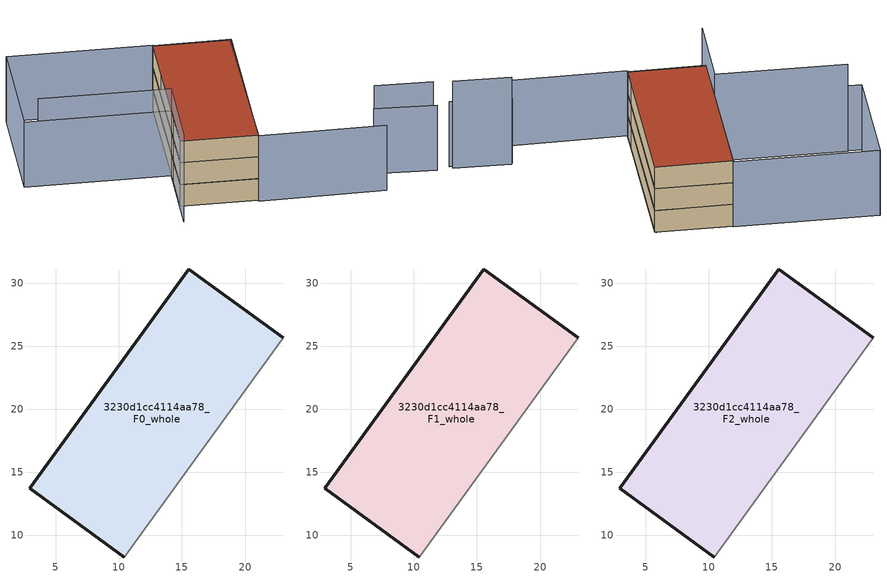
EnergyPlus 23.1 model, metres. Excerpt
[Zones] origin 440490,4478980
3230d1cc4114aa78_F0_whole
 floor ground (EU_floor_Construction): 10.45,8.29 23.03,25.69 15.53,31.12 2.94,13.72 z0
 wall outside (EU_wall_Construction): 10.45,8.29 2.94,13.72 15.53,31.12 23.03,25.69 z0:3
 wall adiabatic (EU_wall_Construction): 23.03,25.69 10.45,8.29 z0:3
3230d1cc4114aa78_F1_whole
 floor to 3230d1cc4114aa78_F0_whole (EU_floor_Construction): 10.44,8.29 23.03,25.69 15.52,31.12 2.94,13.72 z3
 wall outside (EU_wall_Construction): 10.45,8.29 2.94,13.72 15.53,31.12 23.03,25.69 z3:6
 wall adiabatic (EU_wall_Construction): 23.03,25.69 10.45,8.29 z3:6
3230d1cc4114aa78_F2_whole
 floor to 3230d1cc4114aa78_F1_whole (EU_floor_Construction): 10.44,8.29 23.03,25.69 15.52,31.12 2.94,13.72 z6
 wall outside (EU_wall_Construction): 10.45,8.29 2.94,13.72 15.53,31.12 23.03,25.69 z6:9
 wall adiabatic (EU_wall_Construction): 23.03,25.69 10.45,8.29 z6:9
 roof outside (EU_roof_Construction): 23.03,25.69 10.45,8.29 2.94,13.72 15.53,31.12 z9
shading: 24.4,3.13 29.94,-1.06 / -5.71,28.6 6.98,19.3 / 6.98,19.3 0.91,11 z0:12; 30.06,-1.59 24.21,3.03 / 22.71,-0.66 10.35,8.12 / 10.35,8.12 22.92,25.84 / 6.96,19.31 -7.1,29.54 / -7.1,29.54 1.55,41.44 / 1.55,41.44 15.61,31.21 / 15.61,31.21 6.96,19.31 z0:9
[Building]
EU S2 Campaign: North Axis=0; Terrain=City; Solar Distribution=FullExterior
[Site:Location]
Madrid: Latitude=40.5; Longitude=-3.5; Time Zone=1; Elevation=609
[SizingPeriod:WeatherFileDays]
AnnualSizingPeriod: Begin Month=1; Begin Day of Month=1; End Month=12; End Day of Month=31; Day of Week for Start Day=Monday; Use Weather File Daylight Saving Period=No; Use Weather File Rain and Snow Indicators=No
[MATERIAL]
EU_InternalMass_Material: Roughness=MediumRough; Thickness=0.1; Conductivity=1; Density=1800; Specific Heat=900; Thermal Absorptance=0.9; Solar Absorptance=0.7; Visible Absorptance=0.7
[MATERIAL:NOMASS] Roughness=MediumRough; Thermal Absorptance=0.9; Solar Absorptance=0.7; Visible Absorptance=0.7
Name | Thermal Resistance
EU_wall_NoMass | 0.459673
EU_roof_NoMass | 0.495815
EU_floor_NoMass | 0.788942
[CONSTRUCTION]
EU_wall_Construction: EU_wall_NoMass
EU_roof_Construction: EU_roof_NoMass
EU_floor_Construction: EU_floor_NoMass
EU_InternalMass_Construction: EU_InternalMass_Material
[ZONE] Type=1; Multiplier=1; Ceiling Height=autocalculate; Volume=596.658; Floor Area=autocalculate; Part of Total Floor Area=Yes
3230d1cc4114aa78_F0_whole; 3230d1cc4114aa78_F1_whole; 3230d1cc4114aa78_F2_whole
[INTERNALMASS] Construction=EU_InternalMass_Construction; Surface Area=198.886
Name | Zone or ZoneList
3230d1cc4114aa78_F0_whole_EU_InternalMass | 3230d1cc4114aa78_F0_whole
3230d1cc4114aa78_F1_whole_EU_InternalMass | 3230d1cc4114aa78_F1_whole
3230d1cc4114aa78_F2_whole_EU_InternalMass | 3230d1cc4114aa78_F2_whole
[OTHEREQUIPMENT] Fuel Type=Electricity; Design Level Calculation Method=Watts/Area; Power per Zone Floor Area=1; Fraction Latent=0; Fraction Radiant=0; Fraction Lost=0; Carbon Dioxide Generation Rate=0; EndUse Subcategory=EU_Step8_InternalGains
Name | Zone or ZoneList or Space or SpaceList | Schedule
EU_Step8_InternalGain_3230d1cc4114aa78_F0_whole_f000 | 3230d1cc4114aa78_F0_whole | EU_Step8_GainSchedule_3230d1cc4114aa78_F0_whole_f000
EU_Step8_InternalGain_3230d1cc4114aa78_F1_whole_f000 | 3230d1cc4114aa78_F1_whole | EU_Step8_GainSchedule_3230d1cc4114aa78_F1_whole_f000
EU_Step8_InternalGain_3230d1cc4114aa78_F2_whole_f000 | 3230d1cc4114aa78_F2_whole | EU_Step8_GainSchedule_3230d1cc4114aa78_F2_whole_f000
[ZONEVENTILATION:DESIGNFLOWRATE] Schedule=EU_AlwaysOn; Design Flow Rate Calculation Method=AirChanges/Hour; Air Changes per Hour=0.719161; Ventilation Type=Natural; Fan Pressure Rise=0; Fan Total Efficiency=1; Constant Term Coefficient=1; Temperature Term Coefficient=0; Velocity Term Coefficient=0; Velocity Squared Term Coefficient=0; Minimum Indoor Temperature=-100; Maximum Indoor Temperature=100; Delta Temperature=-100; Minimum Outdoor Temperature=-100; Maximum Outdoor Temperature=100; Maximum Wind Speed=40
Name | Zone or ZoneList or Space or SpaceList
EU_ConstantAir_3230d1cc4114aa78_F0_whole | 3230d1cc4114aa78_F0_whole
EU_ConstantAir_3230d1cc4114aa78_F1_whole | 3230d1cc4114aa78_F1_whole
EU_ConstantAir_3230d1cc4114aa78_F2_whole | 3230d1cc4114aa78_F2_whole
[HVACTEMPLATE:THERMOSTAT] Constant Heating Setpoint=20; Constant Cooling Setpoint=50
EU_HeatOnly_3230d1cc4114aa78_F0_whole; EU_HeatOnly_3230d1cc4114aa78_F1_whole; EU_HeatOnly_3230d1cc4114aa78_F2_whole
[HVACTEMPLATE:ZONE:IDEALLOADSAIRSYSTEM] System Availability Schedule=EU_AlwaysOn; Maximum Heating Supply Air Temperature=50; Minimum Cooling Supply Air Temperature=13; Maximum Heating Supply Air Humidity Ratio=0.0156; Minimum Cooling Supply Air Humidity Ratio=0.0077; Heating Limit=NoLimit; Cooling Limit=NoLimit; Heating Availability Schedule=EU_AlwaysOn; Cooling Availability Schedule=EU_CoolingOff; Dehumidification Control Type=ConstantSensibleHeatRatio; Cooling Sensible Heat Ratio=0.7; Dehumidification Setpoint=60; Humidification Control Type=None; Humidification Setpoint=30; Outdoor Air Method=None; Outdoor Air Flow Rate per Person=0.00944; Outdoor Air Flow Rate per Zone Floor Area=0; Outdoor Air Flow Rate per Zone=0; Demand Controlled Ventilation Type=None; Outdoor Air Economizer Type=NoEconomizer; Heat Recovery Type=None; Sensible Heat Recovery Effectiveness=0.7; Latent Heat Recovery Effectiveness=0.65
Name | Template Thermostat
3230d1cc4114aa78_F0_whole | EU_HeatOnly_3230d1cc4114aa78_F0_whole
3230d1cc4114aa78_F1_whole | EU_HeatOnly_3230d1cc4114aa78_F1_whole
3230d1cc4114aa78_F2_whole | EU_HeatOnly_3230d1cc4114aa78_F2_whole
[SIZING:ZONE] Zone Cooling Design Supply Air Temperature Input Method=SupplyAirTemperature; Zone Cooling Design Supply Air Temperature=13; Zone Heating Design Supply Air Temperature Input Method=SupplyAirTemperature; Zone Heating Design Supply Air Temperature=50; Zone Cooling Design Supply Air Humidity Ratio=0.008; Zone Heating Design Supply Air Humidity Ratio=0.008; Cooling Design Air Flow Method=DesignDay; Cooling Design Air Flow Rate=0; Cooling Minimum Air Flow per Zone Floor Area=0.000762; Cooling Minimum Air Flow=0; Cooling Minimum Air Flow Fraction=0.2; Heating Design Air Flow Method=DesignDay; Heating Design Air Flow Rate=0; Heating Maximum Air Flow per Zone Floor Area=0.002032; Heating Maximum Air Flow=0.141576; Heating Maximum Air Flow Fraction=0.3; Account for Dedicated Outdoor Air System=No; Dedicated Outdoor Air System Control Strategy=NeutralSupplyAir; Dedicated Outdoor Air Low Setpoint Temperature for Design=autosize; Dedicated Outdoor Air High Setpoint Temperature for Design=autosize; Zone Load Sizing Method=Sensible Load Only No Latent Load; Zone Latent Cooling Design Supply Air Humidity Ratio Input Method=HumidityRatioDifference; Zone Cooling Design Supply Air Humidity Ratio Difference=0.005; Zone Latent Heating Design Supply Air Humidity Ratio Input Method=HumidityRatioDifference; Zone Humidification Design Supply Air Humidity Ratio Difference=0.005
3230d1cc4114aa78_F0_whole; 3230d1cc4114aa78_F1_whole; 3230d1cc4114aa78_F2_whole
[SCHEDULE:CONSTANT]
Name | Hourly Value
EU_AlwaysOn | 1
EU_CoolingOff | 0
[SCHEDULE:FILE] Column Number=1; Rows to Skip at Top=0; Number of Hours of Data=8760; Column Separator=Comma; Interpolate to Timestep=No; Minutes per Item=60; Adjust Schedule for Daylight Savings=Yes
Name | File
EU_Step8_GainSchedule_3230d1cc4114aa78_F0_whole_f000 | ../../schedules/3230d1cc4114aa78/3230d1cc4114aa78_F0_whole_f000_gain.csv
EU_Step8_GainSchedule_3230d1cc4114aa78_F1_whole_f000 | ../../schedules/3230d1cc4114aa78/3230d1cc4114aa78_F1_whole_f000_gain.csv
EU_Step8_GainSchedule_3230d1cc4114aa78_F2_whole_f000 | ../../schedules/3230d1cc4114aa78/3230d1cc4114aa78_F2_whole_f000_gain.csv
